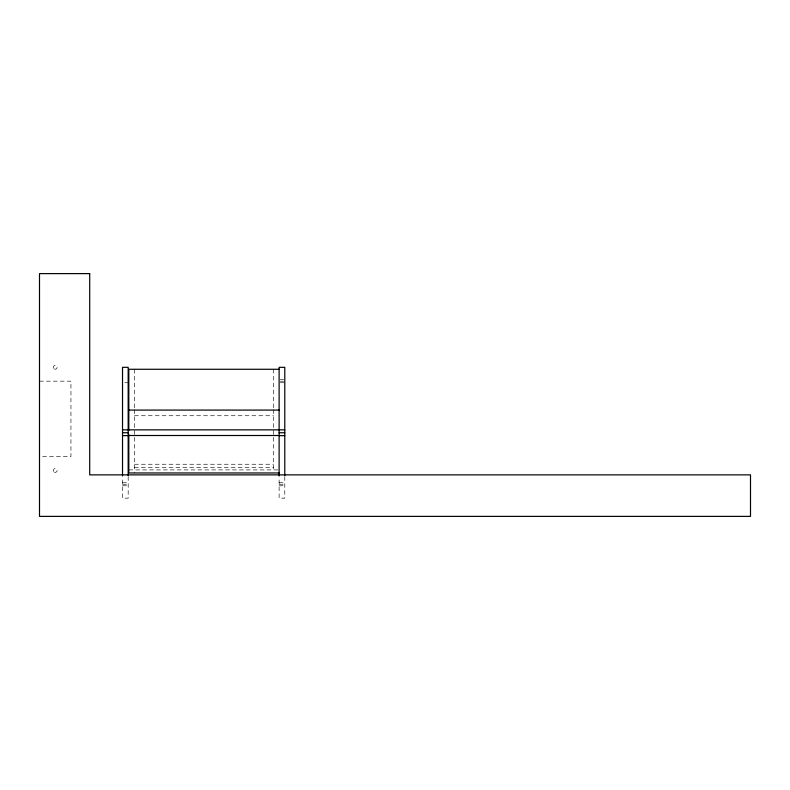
<?xml version="1.0" encoding="UTF-8"?>
<svg xmlns="http://www.w3.org/2000/svg" width="790" height="790" viewBox="0 0 790 790"><rect width="100%" height="100%" fill="white"/><g stroke="black" fill="none" stroke-linecap="round" stroke-linejoin="round"><path stroke-width="0.59" stroke-dasharray="3.95 2.96" d="M280.252 379.694L283.65 379.694M39.5 381.165L70.942 381.165L70.942 456.63L41.919 456.63M280.252 381.215L283.65 381.215M124.781 382.735L128.178 382.735M280.252 382.735L284.785 382.735M134.468 415.738L273.459 415.738M134.468 464.244L273.459 464.244M134.468 467.305L273.459 467.305M128.81 469.912L277.991 469.912M122.519 482.749L128.178 482.749M279.117 482.749L284.785 482.749M122.519 484.26L128.178 484.26M279.117 484.26L284.785 484.26M122.519 485.781L128.178 485.781M279.117 485.781L284.785 485.781M284.785 476.647L284.785 498.154L279.117 498.154L279.117 476.647M273.459 369.276L273.459 408.549M273.459 409.773L273.459 470.702M134.468 369.276L134.468 408.549M134.468 409.773L134.468 472.963M128.178 476.647L128.178 498.154L122.519 498.154L122.519 476.647M54.283 472.104A1.886 1.886 0 0 0 57.107 470.475A1.886 1.886 0 0 0 54.283 468.835A1.886 1.886 0 0 0 54.283 472.104M54.283 368.96A1.886 1.886 0 0 0 57.107 367.33A1.886 1.886 0 0 0 54.283 365.691A1.886 1.886 0 0 0 54.283 368.96"/><path stroke-width="1.19" d="M279.117 369.276L128.81 369.276L128.81 430.639M128.81 410.079L279.117 410.079M122.519 429.849L284.785 429.849M122.519 432.742L128.178 432.742M279.117 432.742L284.785 432.742M128.178 435.507L279.117 435.507M122.519 435.636L128.178 435.636M279.117 435.636L284.785 435.636M279.117 472.963L128.81 472.963L128.81 434.322M284.785 475.679L284.785 367.33L279.117 367.33L279.117 475.679M128.178 475.679L128.178 367.33L122.519 367.33L122.519 475.679M89.705 273.616L39.5 273.616L39.5 516.384L750.5 516.384L750.5 474.869L89.705 474.869L89.705 273.616"/></g></svg>
